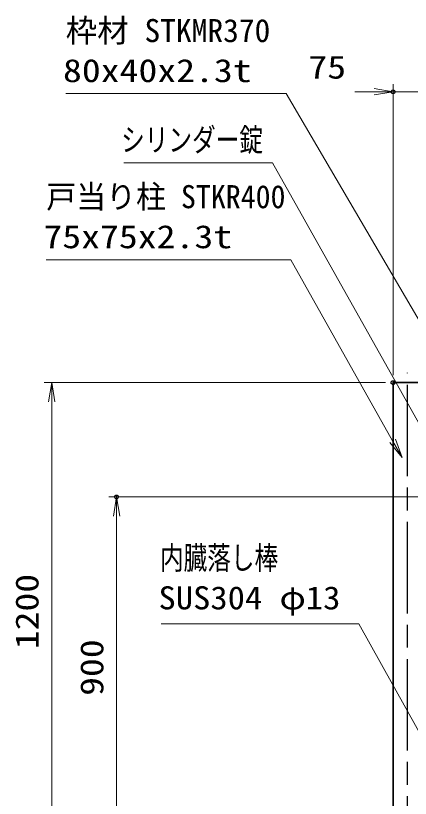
# Model space of a CAD drawing. Units: millimetres at full size. Extents: x -5940 to 5940, y -4200 to 4200.
# Drawn here: x -4051 to -3016, y -1390 to 664 of the extents above; entities that cross this region are included whole.
import ezdxf
from ezdxf.enums import TextEntityAlignment as Align

# ---------------------------------------------------------------- set-up
doc = ezdxf.new("R2010")
doc.units = ezdxf.units.MM
doc.header["$LTSCALE"] = 20
doc.header["$PDMODE"] = 32
doc.header["$PDSIZE"] = 10
doc.linetypes.add('USER1', pattern=[18, 12, -1.5, 3, -1.5])
for name, color, linetype, lineweight in [('0-3_外形線', 7, 'Continuous', 35), ('0-4_寸法線', 4, 'Continuous', 18), ('0-5_0', 7, 'Continuous', 18), ('0-A_中心線', 6, 'USER1', 25)]:
    doc.layers.add(name, color=color, linetype=linetype, lineweight=lineweight)
doc.layers.add('0-6_Defpoints', color=7, linetype='Continuous')
doc.styles.add('ＭＳ ゴシック', font='')
doc.styles.get('ＭＳ ゴシック').set_extended_font_data('MS Gothic')

# ---------------------------------------------------------------- blocks, each defined once
blk = doc.blocks.new('_Open')
at = {"layer": '0-5_0'}
blk.add_line((-20, 3.333), (0, 0), dxfattribs=at)
blk.add_lwpolyline([(-20, -3.333), (0, 0), (-20, 0)], dxfattribs=at)
blk = doc.blocks.new('S33')
at = {"layer": '0-4_寸法線'}
for points in [[(-3848423.9, 55000923.8), (-3836870.9, 55000923.8), (-3827991.2, 54985752.1), (-3827486.1, 54984889.1)], [(-3828135, 54985667.9), (-3827486.1, 54984889.1), (-3827847.3, 54985836.3)]]:
    blk.add_lwpolyline(points, dxfattribs=at)
at = {"layer": '0-4_寸法線', "color": 254, "style": 'ＭＳ ゴシック'}
blk.add_text('枠材 STKMR370', height=1212, dxfattribs=at).set_placement((-3848423.9, 55003263.1), align=Align.BOTTOM_LEFT)
at = {"layer": '0-4_寸法線', "color": 254, "style": 'ＭＳ ゴシック', "width": 1.2}
blk.add_text('80x40x2.3t', height=1212, dxfattribs=at).set_placement((-3848567.9, 55001163.1), align=Align.BOTTOM_LEFT)
blk = doc.blocks.new('S41')
at = {"layer": '0-4_寸法線'}
for points in [[(-3843416.3, 54973091.4), (-3833045.9, 54973091.4), (-3829403.4, 54966528.3), (-3828918.1, 54965654)], [(-3829549.1, 54966447.5), (-3828918.1, 54965654), (-3829257.6, 54966609.2)]]:
    blk.add_lwpolyline(points, dxfattribs=at)
at = {"layer": '0-4_寸法線', "color": 254, "style": 'ＭＳ ゴシック'}
for s, width, p in [('内臓落し棒', 0.75, (-3843483.5, 54975588.3)), ('SUS304 φ13', 1.1, (-3843560.3, 54973488.3))]:
    blk.add_text(s, height=1212, dxfattribs=dict(at, width=width)).set_placement(p, align=Align.BOTTOM_LEFT)
blk = doc.blocks.new('S46')
at = {"layer": '0-4_寸法線'}
for points in [[(-3849448.1, 54992205.3), (-3836627.9, 54992205.3), (-3831279.8, 54982698.2), (-3830789.5, 54981826.7)], [(-3831425.1, 54982616.5), (-3830789.5, 54981826.7), (-3831134.6, 54982779.9)]]:
    blk.add_lwpolyline(points, dxfattribs=at)
at = {"layer": '0-4_寸法線', "color": 254, "style": 'ＭＳ ゴシック'}
for s, width, p in [('戸当り柱 STKR400', 0.95, (-3849448.1, 54994544.6)), ('75x75x2.3t', 1.2, (-3849592.1, 54992444.6))]:
    blk.add_text(s, height=1212, dxfattribs=dict(at, width=width)).set_placement(p, align=Align.BOTTOM_LEFT)
blk = doc.blocks.new('S47')
at = {"layer": '0-4_寸法線'}
for points in [[(-3845384.7, 54997292.2), (-3837585.3, 54997292.2), (-3829127.8, 54982224.4), (-3828638.4, 54981352.4)], [(-3829273.2, 54982142.9), (-3828638.4, 54981352.4), (-3828982.5, 54982306)]]:
    blk.add_lwpolyline(points, dxfattribs=at)
at = {"layer": '0-4_寸法線', "color": 254, "style": 'ＭＳ ゴシック', "width": 0.75}
blk.add_text('シリンダー錠', height=1212, dxfattribs=at).set_placement((-3845519.1, 54997531.6), align=Align.BOTTOM_LEFT)

msp = doc.modelspace()

# ---------------------------------------------------------------- linework, layer by layer
at = {"layer": '0-3_外形線'}
for p, q in [((-3061.02, -1583.17), (-3061.02, -299.17)), ((-3061.02, -299.17), (-2986.02, -299.17))]:
    msp.add_line(p, q, dxfattribs=at)
at = {"layer": '0-4_寸法線'}
for p, q in [((-3061.02, -279.17), (-3061.02, 484.2)), ((-3111.02, 464.2), (-3161.02, 464.2)), ((-2986.02, 464.2), (-3061.02, 464.2)), ((-3081.02, -299.17), (-3976.12, -299.17)), ((-3956.12, -299.17), (-3956.12, -1499.17)), ((-2974.02, -599.17), (-3806.12, -599.17)), ((-3786.12, -1499.17), (-3786.12, -599.17))]:
    msp.add_line(p, q, dxfattribs=at)
at = {"layer": '0-6_Defpoints'}
for p in [(-3061.02, 464.2), (-3061.02, -299.17), (-3061.02, -299.17), (-3786.12, -599.17)]:
    msp.add_point(p, dxfattribs=at)
at = {"layer": '0-A_中心線'}
msp.add_line((-3023.52, -1624.67), (-3023.52, -273.67), dxfattribs=at)

# ---------------------------------------------------------------- block references
at = {"layer": '0-4_寸法線'}
for name, p, xscale, yscale in [('S33', (188501.9, -2749586.79), 0.05, 0.05), ('_Open', (-3061.02, 464.2), 2.5, 2.5), ('S47', (188501.9, -2749586.79), 0.05, 0.05), ('S46', (188501.9, -2749586.79), 0.05, 0.05), ('S41', (188501.9, -2749586.79), 0.05, 0.05)]:
    msp.add_blockref(name, p, dxfattribs=dict(at, xscale=xscale, yscale=yscale))
at = {"layer": '0-4_寸法線', "xscale": 2.5, "yscale": 2.5, "rotation": 90}
for p in [(-3956.12, -299.17), (-3786.12, -599.17)]:
    msp.add_blockref('_Open', p, dxfattribs=at)

# ---------------------------------------------------------------- texts
at = {"layer": '0-4_寸法線', "color": 254, "style": 'ＭＳ ゴシック', "width": 1.2}
msp.add_text('75', height=60.56, dxfattribs=at).set_placement((-3282.99, 480.54), align=Align.BOTTOM_LEFT)
for s, p in [('1200', (-3972.46, -998.77)), ('900', (-3802.46, -1121.17))]:
    msp.add_text(s, height=60.56, rotation=90, dxfattribs=at).set_placement(p, align=Align.BOTTOM_LEFT)

doc.saveas('drawing.dxf')
